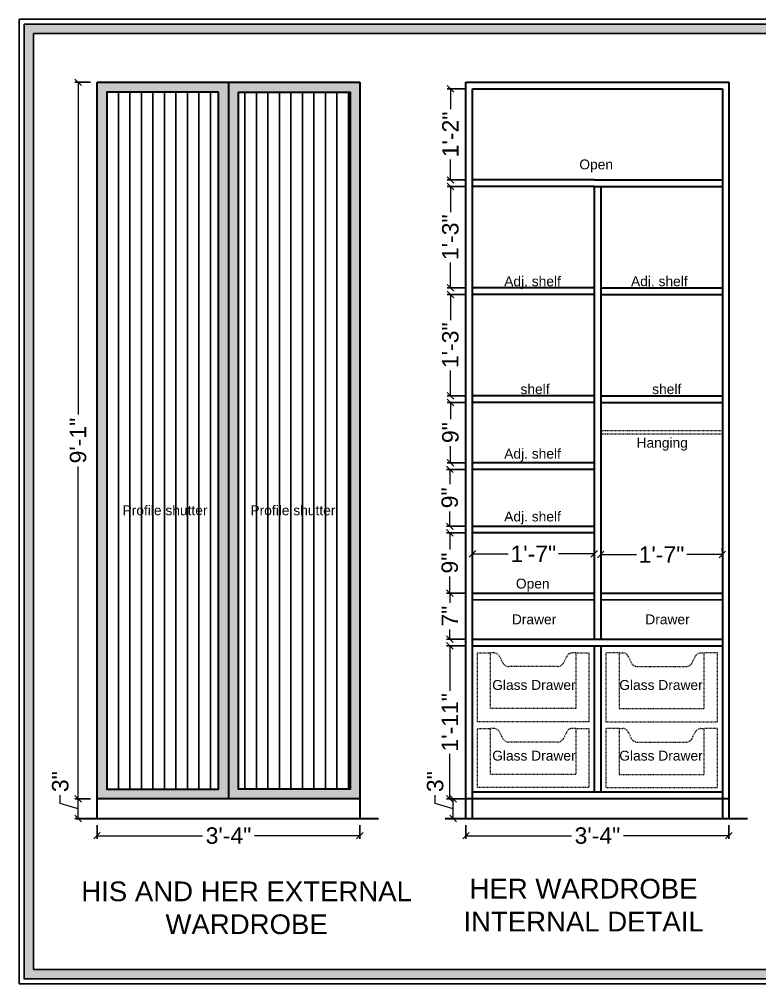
# Model space of a CAD drawing. Header units: millimetres. Extents: x 56222 to 3066687, y -650199 to -121287.
# Drawn here: x 148056.7 to 148169.3, y -182698.2 to -182551.5 of the extents above; entities that cross this region are included whole.
import ezdxf

# ---------------------------------------------------------------- set-up
doc = ezdxf.new("R2010")
doc.units = ezdxf.units.MM
doc.header["$MEASUREMENT"] = 0
doc.header["$PDMODE"] = 35
doc.linetypes.add('CENTER', pattern=[2, 1.25, -0.25, 0.25, -0.25])
doc.layers.get('Defpoints').update_dxf_attribs({"color": 220})
doc.layers.add('AR HATCH-7', color=7, linetype='Continuous')
for name, color, linetype, lineweight in [('dim05', 1, 'Continuous', 13), ('FURNITURE', 32, 'Continuous', 9), ('Labelling', 1, 'Continuous', 25), ('NAME PLATE', 7, 'Continuous', 25), ('SECTION ( GLASS  COLOUR ) X_', 7, 'Continuous', 9), ('wall', 7, 'Continuous', 30)]:
    doc.layers.add(name, color=color, linetype=linetype, lineweight=lineweight)
doc.styles.add('Arial', font='arial.ttf')
doc.styles.add('DATE', font='swissc.ttf', dxfattribs={"height": 6.75})
doc.styles.get("Standard").update_dxf_attribs({"font": 'arial.ttf', "height": 6})
doc.dimstyles.new('ISO-25', dxfattribs={"dimtxt": 2.5, "dimasz": 1, "dimexe": 0.5, "dimexo": 1, "dimtad": 0, "dimdec": 1, "dimlunit": 4, "dimtxsty": 'Standard', "dimblk": 'OBLIQUE', "dimcen": 2.5, "dimclrd": 1, "dimclre": 1, "dimclrt": 5, "dimadec": 0, "dimazin": 0, "dimtfac": 1, "dimtdec": 1, "dimtmove": 0, "dimatfit": 3, "dimfxl": 1, "dimlwd": -1, "dimarcsym": 0})

# ---------------------------------------------------------------- blocks, each defined once
blk = doc.blocks.new('_Oblique')
at = {"layer": 'wall', "color": 0, "lineweight": -2}
blk.add_line((-0.5, -0.5), (0.5, 0.5), dxfattribs=at)
blk = doc.blocks.new('*D1195')
at = {"layer": 'Defpoints', "color": 0, "lineweight": 25, "transparency": 16777216}
for p in [(148122.67, -182670.12), (148124.63, -182670.12), (148124.63, -182673.12)]:
    blk.add_point(p, dxfattribs=at)
at = {"layer": 'dim05', "color": 1, "linetype": 'Continuous', "transparency": 16777216}
for p, q in [((148119.95, -182670.81), (148119.95, -182669.56)), ((148122.67, -182671.62), (148119.95, -182670.81)), ((148122.67, -182673.12), (148122.67, -182670.12))]:
    blk.add_line(p, q, dxfattribs=at)
at = {"layer": 'dim05', "color": 1, "linetype": 'Continuous', "lineweight": -2, "transparency": 16777216}
for p, q in [((148123.63, -182670.12), (148122.17, -182670.12)), ((148123.63, -182673.12), (148122.17, -182673.12))]:
    blk.add_line(p, q, dxfattribs=at)
at = {"layer": 'dim05', "color": 1, "transparency": 16777216}
for p, rotation in [((148122.67, -182670.12), 90), ((148122.67, -182673.12), 270)]:
    blk.add_blockref('_Oblique', p, dxfattribs=dict(at, rotation=rotation))
at = {"layer": 'dim05', "color": 5, "lineweight": 25, "transparency": 16777216, "insert": (148119.95, -182667.5), "char_height": 2.5, "attachment_point": 5, "rotation": 90, "style": 'Arial'}
blk.add_mtext('3"', dxfattribs=at)
blk = doc.blocks.new('*D1196')
at = {"layer": 'Defpoints', "color": 0, "lineweight": 25, "transparency": 16777216}
for p in [(148122.17, -182646.83), (148125.63, -182646.83), (148125.63, -182670.12)]:
    blk.add_point(p, dxfattribs=at)
at = {"layer": 'dim05', "color": 1, "linetype": 'Continuous', "lineweight": -2, "transparency": 16777216}
for p, q in [((148124.63, -182646.83), (148121.67, -182646.83)), ((148124.63, -182670.12), (148121.67, -182670.12))]:
    blk.add_line(p, q, dxfattribs=at)
at = {"layer": 'dim05', "color": 1, "linetype": 'Continuous', "transparency": 16777216}
for p, q in [((148122.17, -182646.83), (148122.17, -182653.67)), ((148122.17, -182670.12), (148122.17, -182663.28))]:
    blk.add_line(p, q, dxfattribs=at)
at = {"layer": 'dim05', "color": 1, "transparency": 16777216}
for p, rotation in [((148122.17, -182646.83), 90), ((148122.17, -182670.12), 270)]:
    blk.add_blockref('_Oblique', p, dxfattribs=dict(at, rotation=rotation))
at = {"layer": 'dim05', "color": 5, "lineweight": 25, "transparency": 16777216, "insert": (148122.17, -182658.48), "char_height": 2.5, "attachment_point": 5, "rotation": 90, "style": 'Arial'}
blk.add_mtext('1\'-11"', dxfattribs=at)
blk = doc.blocks.new('*D1197')
at = {"layer": 'Defpoints', "color": 0, "lineweight": 25, "transparency": 16777216}
for p in [(148122.17, -182638.83), (148125.63, -182638.83), (148125.63, -182645.83)]:
    blk.add_point(p, dxfattribs=at)
at = {"layer": 'dim05', "color": 1, "linetype": 'Continuous', "lineweight": -2, "transparency": 16777216}
for p, q in [((148124.63, -182638.83), (148121.67, -182638.83)), ((148124.63, -182645.83), (148121.67, -182645.83))]:
    blk.add_line(p, q, dxfattribs=at)
at = {"layer": 'dim05', "color": 1, "linetype": 'Continuous', "transparency": 16777216}
for p, q in [((148122.17, -182638.83), (148122.17, -182640.28)), ((148122.17, -182645.83), (148122.17, -182644.38))]:
    blk.add_line(p, q, dxfattribs=at)
at = {"layer": 'dim05', "color": 1, "transparency": 16777216}
for p, rotation in [((148122.17, -182638.83), 90), ((148122.17, -182645.83), 270)]:
    blk.add_blockref('_Oblique', p, dxfattribs=dict(at, rotation=rotation))
at = {"layer": 'dim05', "color": 5, "lineweight": 25, "transparency": 16777216, "insert": (148122.17, -182642.33), "char_height": 2.5, "attachment_point": 5, "rotation": 90, "style": 'Arial'}
blk.add_mtext('7"', dxfattribs=at)
blk = doc.blocks.new('*D1198')
at = {"layer": 'Defpoints', "color": 0, "linetype": 'Continuous', "lineweight": 25, "transparency": 16777216}
for p in [(148122.17, -182629.66), (148125.68, -182629.66), (148125.63, -182638.83)]:
    blk.add_point(p, dxfattribs=at)
at = {"layer": 'dim05', "color": 1, "linetype": 'Continuous', "lineweight": -2, "transparency": 16777216}
for p, q in [((148124.68, -182629.66), (148121.67, -182629.66)), ((148124.63, -182638.83), (148121.67, -182638.83))]:
    blk.add_line(p, q, dxfattribs=at)
at = {"layer": 'dim05', "color": 1, "linetype": 'Continuous', "transparency": 16777216}
for p, q in [((148122.17, -182629.66), (148122.17, -182632.19)), ((148122.17, -182638.83), (148122.17, -182636.31))]:
    blk.add_line(p, q, dxfattribs=at)
for p, rotation in [((148122.17, -182629.66), 90), ((148122.17, -182638.83), 270)]:
    blk.add_blockref('_Oblique', p, dxfattribs=dict(at, rotation=rotation))
at = {"layer": 'dim05', "color": 5, "linetype": 'Continuous', "lineweight": 25, "transparency": 16777216, "insert": (148122.17, -182634.25), "char_height": 2.5, "attachment_point": 5, "rotation": 90, "style": 'Arial'}
blk.add_mtext('9"', dxfattribs=at)
blk = doc.blocks.new('*D1199')
at = {"layer": 'Defpoints', "color": 0, "lineweight": 25, "transparency": 16777216}
for p in [(148122.17, -182620), (148125.63, -182620), (148125.63, -182628.66)]:
    blk.add_point(p, dxfattribs=at)
at = {"layer": 'dim05', "color": 1, "linetype": 'Continuous', "lineweight": -2, "transparency": 16777216}
for p, q in [((148124.63, -182620), (148121.67, -182620)), ((148124.63, -182628.66), (148121.67, -182628.66))]:
    blk.add_line(p, q, dxfattribs=at)
at = {"layer": 'dim05', "color": 1, "linetype": 'Continuous', "transparency": 16777216}
for p, q in [((148122.17, -182620), (148122.17, -182622.27)), ((148122.17, -182628.66), (148122.17, -182626.39))]:
    blk.add_line(p, q, dxfattribs=at)
at = {"layer": 'dim05', "color": 1, "transparency": 16777216}
for p, rotation in [((148122.17, -182620), 90), ((148122.17, -182628.66), 270)]:
    blk.add_blockref('_Oblique', p, dxfattribs=dict(at, rotation=rotation))
at = {"layer": 'dim05', "color": 5, "lineweight": 25, "transparency": 16777216, "insert": (148122.17, -182624.33), "char_height": 2.5, "attachment_point": 5, "rotation": 90, "style": 'Arial'}
blk.add_mtext('9"', dxfattribs=at)
blk = doc.blocks.new('*D1200')
at = {"layer": 'Defpoints', "color": 0, "lineweight": 25, "transparency": 16777216}
for p in [(148122.26, -182609.83), (148125.63, -182609.83), (148125.63, -182619)]:
    blk.add_point(p, dxfattribs=at)
at = {"layer": 'dim05', "color": 1, "linetype": 'Continuous', "lineweight": -2, "transparency": 16777216}
for p, q in [((148124.63, -182609.83), (148121.76, -182609.83)), ((148124.63, -182619), (148121.76, -182619))]:
    blk.add_line(p, q, dxfattribs=at)
at = {"layer": 'dim05', "color": 1, "linetype": 'Continuous', "transparency": 16777216}
for p, q in [((148122.26, -182609.83), (148122.26, -182612.35)), ((148122.26, -182619), (148122.26, -182616.48))]:
    blk.add_line(p, q, dxfattribs=at)
at = {"layer": 'dim05', "color": 1, "transparency": 16777216}
for p, rotation in [((148122.26, -182609.83), 90), ((148122.26, -182619), 270)]:
    blk.add_blockref('_Oblique', p, dxfattribs=dict(at, rotation=rotation))
at = {"layer": 'dim05', "color": 5, "lineweight": 25, "transparency": 16777216, "insert": (148122.26, -182614.41), "char_height": 2.5, "attachment_point": 5, "rotation": 90, "style": 'Arial'}
blk.add_mtext('9"', dxfattribs=at)
blk = doc.blocks.new('*D1201')
at = {"layer": 'Defpoints', "color": 0, "lineweight": 25, "transparency": 16777216}
for p in [(148122.26, -182593.4), (148125.63, -182593.4), (148125.63, -182608.83)]:
    blk.add_point(p, dxfattribs=at)
at = {"layer": 'dim05', "color": 1, "linetype": 'Continuous', "lineweight": -2, "transparency": 16777216}
for p, q in [((148124.63, -182593.4), (148121.76, -182593.4)), ((148124.63, -182608.83), (148121.76, -182608.83))]:
    blk.add_line(p, q, dxfattribs=at)
at = {"layer": 'dim05', "color": 1, "linetype": 'Continuous', "transparency": 16777216}
for p, q in [((148122.26, -182593.4), (148122.26, -182597.29)), ((148122.26, -182608.83), (148122.26, -182604.95))]:
    blk.add_line(p, q, dxfattribs=at)
at = {"layer": 'dim05', "color": 1, "transparency": 16777216}
for p, rotation in [((148122.26, -182593.4), 90), ((148122.26, -182608.83), 270)]:
    blk.add_blockref('_Oblique', p, dxfattribs=dict(at, rotation=rotation))
at = {"layer": 'dim05', "color": 5, "lineweight": 25, "transparency": 16777216, "insert": (148122.26, -182601.12), "char_height": 2.5, "attachment_point": 5, "rotation": 90, "style": 'Arial'}
blk.add_mtext('1\'-3"', dxfattribs=at)
blk = doc.blocks.new('*D1202')
at = {"layer": 'Defpoints', "color": 0, "lineweight": 25, "transparency": 16777216}
for p in [(148122.26, -182576.98), (148125.63, -182576.98), (148125.63, -182592.4)]:
    blk.add_point(p, dxfattribs=at)
at = {"layer": 'dim05', "color": 1, "linetype": 'Continuous', "lineweight": -2, "transparency": 16777216}
for p, q in [((148124.63, -182576.98), (148121.76, -182576.98)), ((148124.63, -182592.4), (148121.76, -182592.4))]:
    blk.add_line(p, q, dxfattribs=at)
at = {"layer": 'dim05', "color": 1, "linetype": 'Continuous', "transparency": 16777216}
for p, q in [((148122.26, -182576.98), (148122.26, -182580.86)), ((148122.26, -182592.4), (148122.26, -182588.52))]:
    blk.add_line(p, q, dxfattribs=at)
at = {"layer": 'dim05', "color": 1, "transparency": 16777216}
for p, rotation in [((148122.26, -182576.98), 90), ((148122.26, -182592.4), 270)]:
    blk.add_blockref('_Oblique', p, dxfattribs=dict(at, rotation=rotation))
at = {"layer": 'dim05', "color": 5, "lineweight": 25, "transparency": 16777216, "insert": (148122.26, -182584.69), "char_height": 2.5, "attachment_point": 5, "rotation": 90, "style": 'Arial'}
blk.add_mtext('1\'-3"', dxfattribs=at)
blk = doc.blocks.new('*D1203')
at = {"layer": 'Defpoints', "color": 0, "lineweight": 25, "transparency": 16777216}
for p in [(148122.26, -182562.12), (148125.63, -182562.12), (148125.63, -182575.98)]:
    blk.add_point(p, dxfattribs=at)
at = {"layer": 'dim05', "color": 1, "linetype": 'Continuous', "lineweight": -2, "transparency": 16777216}
for p, q in [((148124.63, -182562.12), (148121.76, -182562.12)), ((148124.63, -182575.98), (148121.76, -182575.98))]:
    blk.add_line(p, q, dxfattribs=at)
at = {"layer": 'dim05', "color": 1, "linetype": 'Continuous', "transparency": 16777216}
for p, q in [((148122.26, -182562.12), (148122.26, -182565.22)), ((148122.26, -182575.98), (148122.26, -182572.88))]:
    blk.add_line(p, q, dxfattribs=at)
at = {"layer": 'dim05', "color": 1, "transparency": 16777216}
for p, rotation in [((148122.26, -182562.12), 90), ((148122.26, -182575.98), 270)]:
    blk.add_blockref('_Oblique', p, dxfattribs=dict(at, rotation=rotation))
at = {"layer": 'dim05', "color": 5, "lineweight": 25, "transparency": 16777216, "insert": (148122.26, -182569.05), "char_height": 2.5, "attachment_point": 5, "rotation": 90, "style": 'Arial'}
blk.add_mtext('1\'-2"', dxfattribs=at)
blk = doc.blocks.new('*D1204')
at = {"layer": 'Defpoints', "color": 0, "linetype": 'Continuous', "lineweight": 25, "transparency": 16777216}
for p in [(148125.63, -182632.85), (148144.13, -182632.85), (148144.13, -182632.85)]:
    blk.add_point(p, dxfattribs=at)
at = {"layer": 'dim05', "color": 1, "linetype": 'Continuous', "lineweight": -2, "transparency": 16777216}
for p, q in [((148125.63, -182631.85), (148125.63, -182632.35)), ((148144.13, -182631.85), (148144.13, -182632.35))]:
    blk.add_line(p, q, dxfattribs=at)
at = {"layer": 'dim05', "color": 1, "linetype": 'Continuous', "transparency": 16777216}
for p, q in [((148125.63, -182632.85), (148131.05, -182632.85)), ((148144.13, -182632.85), (148138.71, -182632.85))]:
    blk.add_line(p, q, dxfattribs=at)
at = {"layer": 'dim05', "color": 1, "linetype": 'Continuous', "transparency": 16777216, "rotation": 180}
blk.add_blockref('_Oblique', (148125.63, -182632.85), dxfattribs=at)
at = {"layer": 'dim05', "color": 1, "linetype": 'Continuous', "transparency": 16777216}
blk.add_blockref('_Oblique', (148144.13, -182632.85), dxfattribs=at)
at = {"layer": 'dim05', "color": 5, "linetype": 'Continuous', "lineweight": 25, "transparency": 16777216, "insert": (148134.88, -182632.85), "char_height": 2.5, "attachment_point": 5, "style": 'Arial'}
blk.add_mtext('1\'-7"', dxfattribs=at)
blk = doc.blocks.new('*D1205')
at = {"layer": 'Defpoints', "color": 0, "linetype": 'Continuous', "lineweight": 25, "transparency": 16777216}
for p in [(148145.13, -182632.96), (148163.63, -182632.96), (148163.63, -182632.96)]:
    blk.add_point(p, dxfattribs=at)
at = {"layer": 'dim05', "color": 1, "linetype": 'Continuous', "lineweight": -2, "transparency": 16777216}
for p, q in [((148145.13, -182631.96), (148145.13, -182632.46)), ((148163.63, -182631.96), (148163.63, -182632.46))]:
    blk.add_line(p, q, dxfattribs=at)
at = {"layer": 'dim05', "color": 1, "linetype": 'Continuous', "transparency": 16777216}
for p, q in [((148145.13, -182632.96), (148150.55, -182632.96)), ((148163.63, -182632.96), (148158.21, -182632.96))]:
    blk.add_line(p, q, dxfattribs=at)
at = {"layer": 'dim05', "color": 1, "linetype": 'Continuous', "transparency": 16777216, "rotation": 180}
blk.add_blockref('_Oblique', (148145.13, -182632.96), dxfattribs=at)
at = {"layer": 'dim05', "color": 1, "linetype": 'Continuous', "transparency": 16777216}
blk.add_blockref('_Oblique', (148163.63, -182632.96), dxfattribs=at)
at = {"layer": 'dim05', "color": 5, "linetype": 'Continuous', "lineweight": 25, "transparency": 16777216, "insert": (148154.38, -182632.96), "char_height": 2.5, "attachment_point": 5, "style": 'Arial'}
blk.add_mtext('1\'-7"', dxfattribs=at)
blk = doc.blocks.new('*D1206')
at = {"layer": 'Defpoints', "color": 0, "lineweight": 25, "transparency": 16777216}
for p in [(148124.63, -182673.12), (148164.63, -182673.12), (148164.63, -182675.72)]:
    blk.add_point(p, dxfattribs=at)
at = {"layer": 'dim05', "color": 1, "linetype": 'Continuous', "lineweight": -2, "transparency": 16777216}
for p, q in [((148124.63, -182674.12), (148124.63, -182676.22)), ((148164.63, -182674.12), (148164.63, -182676.22))]:
    blk.add_line(p, q, dxfattribs=at)
at = {"layer": 'dim05', "color": 1, "linetype": 'Continuous', "transparency": 16777216}
for p, q in [((148124.63, -182675.72), (148140.69, -182675.72)), ((148164.63, -182675.72), (148148.58, -182675.72))]:
    blk.add_line(p, q, dxfattribs=at)
at = {"layer": 'dim05', "color": 1, "transparency": 16777216, "rotation": 180}
blk.add_blockref('_Oblique', (148124.63, -182675.72), dxfattribs=at)
at = {"layer": 'dim05', "color": 1, "transparency": 16777216}
blk.add_blockref('_Oblique', (148164.63, -182675.72), dxfattribs=at)
at = {"layer": 'dim05', "color": 5, "lineweight": 25, "transparency": 16777216, "insert": (148144.63, -182675.72), "char_height": 2.5, "attachment_point": 5, "style": 'Arial'}
blk.add_mtext('3\'-4"', dxfattribs=at)
blk = doc.blocks.new('*D1207')
at = {"layer": 'Defpoints', "color": 0, "lineweight": 25, "transparency": 16777216}
for p in [(148068.5, -182673.12), (148108.5, -182673.12), (148108.5, -182675.72)]:
    blk.add_point(p, dxfattribs=at)
at = {"layer": 'dim05', "color": 1, "linetype": 'Continuous', "lineweight": -2, "transparency": 16777216}
for p, q in [((148068.5, -182674.12), (148068.5, -182676.22)), ((148108.5, -182674.12), (148108.5, -182676.22))]:
    blk.add_line(p, q, dxfattribs=at)
at = {"layer": 'dim05', "color": 1, "linetype": 'Continuous', "transparency": 16777216}
for p, q in [((148068.5, -182675.72), (148084.55, -182675.72)), ((148108.5, -182675.72), (148092.45, -182675.72))]:
    blk.add_line(p, q, dxfattribs=at)
at = {"layer": 'dim05', "color": 1, "transparency": 16777216, "rotation": 180}
blk.add_blockref('_Oblique', (148068.5, -182675.72), dxfattribs=at)
at = {"layer": 'dim05', "color": 1, "transparency": 16777216}
blk.add_blockref('_Oblique', (148108.5, -182675.72), dxfattribs=at)
at = {"layer": 'dim05', "color": 5, "lineweight": 25, "transparency": 16777216, "insert": (148088.5, -182675.72), "char_height": 2.5, "attachment_point": 5, "style": 'Arial'}
blk.add_mtext('3\'-4"', dxfattribs=at)
blk = doc.blocks.new('*D1208')
at = {"layer": 'Defpoints', "color": 0, "lineweight": 25, "transparency": 16777216}
for p in [(148065.62, -182670.12), (148068.5, -182670.12), (148068.5, -182673.12)]:
    blk.add_point(p, dxfattribs=at)
at = {"layer": 'dim05', "color": 1, "linetype": 'Continuous', "transparency": 16777216}
for p, q in [((148062.91, -182670.81), (148062.91, -182669.56)), ((148065.62, -182671.62), (148062.91, -182670.81)), ((148065.62, -182673.12), (148065.62, -182670.12))]:
    blk.add_line(p, q, dxfattribs=at)
at = {"layer": 'dim05', "color": 1, "linetype": 'Continuous', "lineweight": -2, "transparency": 16777216}
for p, q in [((148067.5, -182670.12), (148065.12, -182670.12)), ((148067.5, -182673.12), (148065.12, -182673.12))]:
    blk.add_line(p, q, dxfattribs=at)
at = {"layer": 'dim05', "color": 1, "transparency": 16777216}
for p, rotation in [((148065.62, -182670.12), 90), ((148065.62, -182673.12), 270)]:
    blk.add_blockref('_Oblique', p, dxfattribs=dict(at, rotation=rotation))
at = {"layer": 'dim05', "color": 5, "lineweight": 25, "transparency": 16777216, "insert": (148062.91, -182667.5), "char_height": 2.5, "attachment_point": 5, "rotation": 90, "style": 'Arial'}
blk.add_mtext('3"', dxfattribs=at)
blk = doc.blocks.new('*D1209')
at = {"layer": 'Defpoints', "color": 0, "lineweight": 25, "transparency": 16777216}
for p in [(148065.62, -182561.12), (148068.5, -182561.12), (148068.5, -182670.12)]:
    blk.add_point(p, dxfattribs=at)
at = {"layer": 'dim05', "color": 1, "linetype": 'Continuous', "lineweight": -2, "transparency": 16777216}
for p, q in [((148067.5, -182561.12), (148065.12, -182561.12)), ((148067.5, -182670.12), (148065.12, -182670.12))]:
    blk.add_line(p, q, dxfattribs=at)
at = {"layer": 'dim05', "color": 1, "linetype": 'Continuous', "transparency": 16777216}
for p, q in [((148065.62, -182561.12), (148065.62, -182611.67)), ((148065.62, -182670.12), (148065.62, -182619.57))]:
    blk.add_line(p, q, dxfattribs=at)
at = {"layer": 'dim05', "color": 1, "transparency": 16777216}
for p, rotation in [((148065.62, -182561.12), 90), ((148065.62, -182670.12), 270)]:
    blk.add_blockref('_Oblique', p, dxfattribs=dict(at, rotation=rotation))
at = {"layer": 'dim05', "color": 5, "lineweight": 25, "transparency": 16777216, "insert": (148065.62, -182615.62), "char_height": 2.5, "attachment_point": 5, "rotation": 90, "style": 'Arial'}
blk.add_mtext('9\'-1"', dxfattribs=at)

msp = doc.modelspace()

# ---------------------------------------------------------------- hatches: boundary and pattern name
at = {"layer": 'AR HATCH-7', "linetype": 'Continuous', "lineweight": 25, "true_color": 0x636466}
h = msp.add_hatch(color=251, dxfattribs=at)
h.dxf.hatch_style = 1
h.paths.add_polyline_path([(148108.5, -182561.121), (148088.5, -182561.121), (148088.5, -182670.121), (148108.5, -182670.121)])
h.paths.add_polyline_path([(148090, -182562.621), (148107, -182562.621), (148107, -182668.621), (148090, -182668.621)], flags=16)
h.paths.add_polyline_path([(148088.5, -182561.121), (148068.5, -182561.121), (148068.5, -182670.121), (148088.5, -182670.121)])
h.paths.add_polyline_path([(148087, -182668.621), (148070, -182668.621), (148070, -182562.621), (148087, -182562.621)], flags=16)
at = {"layer": 'AR HATCH-7', "linetype": 'Continuous', "lineweight": 25, "true_color": 0x636466, "transparency": 33554541}
h = msp.add_hatch(dxfattribs=at)
h.set_pattern_fill('ANSI31', color=251, scale=14, angle=45)
h.set_pattern_definition([(90, (148069.9997, -182562.621), (-1.75, 0), [])])
h.paths.add_polyline_path([(148107, -182562.621), (148090, -182562.621), (148090, -182668.621), (148107, -182668.621)])
h.paths.add_polyline_path([(148087, -182562.621), (148070, -182562.621), (148070, -182668.621), (148087, -182668.621)])
at = {"layer": 'NAME PLATE', "true_color": 0xd39e00}
h = msp.add_hatch(color=42, dxfattribs=at)
h.paths.add_polyline_path([(148057.398, -182552.26), (148057.398, -182697.512), (148263.759, -182697.512), (148263.759, -182552.26)])
h.paths.add_polyline_path([(148058.846, -182553.708), (148262.31, -182553.708), (148262.31, -182696.064), (148058.846, -182696.064)], flags=16)

# ---------------------------------------------------------------- linework, layer by layer
at = {"layer": 'FURNITURE', "color": 18, "lineweight": 30, "true_color": 0x000000}
for p, q in [((148068.5, -182561.121), (148108.5, -182561.121)), ((148068.5, -182673.121), (148068.5, -182561.121)), ((148088.5, -182561.121), (148088.5, -182670.121)), ((148108.5, -182561.121), (148108.5, -182673.121)), ((148108.5, -182670.121), (148068.5, -182670.121))]:
    msp.add_line(p, q, dxfattribs=at)
at = {"layer": 'FURNITURE', "lineweight": 30}
for p, q in [((148124.634, -182561.121), (148164.634, -182561.121)), ((148124.634, -182673.121), (148124.634, -182561.121)), ((148164.634, -182561.121), (148164.634, -182673.121)), ((148125.634, -182673.121), (148125.634, -182562.121)), ((148125.634, -182562.121), (148163.634, -182562.121)), ((148163.634, -182562.121), (148163.634, -182673.121)), ((148144.134, -182575.976), (148125.634, -182575.976)), ((148144.134, -182575.976), (148163.634, -182575.976)), ((148144.134, -182576.976), (148125.634, -182576.976)), ((148144.134, -182576.976), (148163.634, -182576.976)), ((148144.134, -182576.976), (148144.134, -182645.83)), ((148145.134, -182576.976), (148145.134, -182645.83)), ((148144.134, -182592.403), (148125.634, -182592.403)), ((148144.134, -182593.403), (148125.634, -182593.403)), ((148145.134, -182592.403), (148163.634, -182592.403)), ((148145.134, -182593.403), (148163.634, -182593.403)), ((148144.134, -182608.83), (148125.634, -182608.83)), ((148144.134, -182609.83), (148125.634, -182609.83)), ((148145.134, -182608.83), (148163.634, -182608.83)), ((148145.134, -182609.83), (148163.634, -182609.83)), ((148144.183, -182618.997), (148125.634, -182618.997)), ((148144.183, -182619.997), (148125.634, -182619.997)), ((148144.183, -182628.664), (148125.634, -182628.664)), ((148144.183, -182629.664), (148125.634, -182629.664)), ((148125.634, -182638.83), (148144.134, -182638.83)), ((148145.134, -182638.83), (148163.634, -182638.83)), ((148125.634, -182645.83), (148163.634, -182645.83)), ((148125.634, -182646.83), (148163.634, -182646.83)), ((148144.134, -182646.83), (148144.134, -182669.121)), ((148145.134, -182646.83), (148145.134, -182669.121)), ((148163.634, -182669.121), (148125.634, -182669.121)), ((148164.634, -182670.121), (148124.634, -182670.121))]:
    msp.add_line(p, q, dxfattribs=at)
at = {"layer": 'FURNITURE', "lineweight": 25}
for p, q in [((148125.634, -182639.83), (148144.134, -182639.83)), ((148145.134, -182639.83), (148163.634, -182639.83)), ((148108.5, -182673.121), (148068.5, -182673.121)), ((148164.634, -182673.121), (148124.634, -182673.121))]:
    msp.add_line(p, q, dxfattribs=at)
at = {"layer": 'FURNITURE', "color": 18, "lineweight": 30, "true_color": 0x000000}
for points in [[(148087, -182562.621), (148070, -182562.621), (148070, -182668.621), (148087, -182668.621)], [(148090, -182562.621), (148107, -182562.621), (148107, -182668.621), (148090, -182668.621)]]:
    msp.add_lwpolyline(points, close=True, dxfattribs=at)
at = {"layer": 'FURNITURE', "linetype": 'CENTER', "lineweight": 0, "ltscale": 0.001}
msp.add_lwpolyline([(148145.134, -182614.067), (148163.634, -182614.067), (148163.634, -182614.635), (148145.134, -182614.635)], close=True, dxfattribs=at)
for points in [[(148141.34, -182647.898), (148143.34, -182647.898), (148143.34, -182658.398), (148126.384, -182658.398), (148126.384, -182647.898), (148128.384, -182647.898)], [(148141.34, -182647.898), (148141.34, -182656.398), (148128.384, -182656.398), (148128.384, -182647.898)], [(148147.929, -182647.898), (148145.929, -182647.898), (148145.929, -182658.398), (148162.884, -182658.398), (148162.884, -182647.898), (148160.884, -182647.898)], [(148147.929, -182647.898), (148147.929, -182656.398), (148160.884, -182656.398), (148160.884, -182647.898)], [(148141.34, -182659.398), (148143.34, -182659.398), (148143.34, -182668.398), (148126.384, -182668.398), (148126.384, -182659.398), (148128.384, -182659.398)], [(148141.34, -182659.398), (148141.34, -182666.398), (148128.384, -182666.398), (148128.384, -182659.398)], [(148147.929, -182659.398), (148145.929, -182659.398), (148145.929, -182668.398), (148162.884, -182668.398), (148162.884, -182659.398), (148160.884, -182659.398)], [(148147.929, -182659.398), (148147.929, -182666.398), (148160.884, -182666.398), (148160.884, -182659.398)]]:
    msp.add_lwpolyline(points, dxfattribs=at)
at = {"layer": 'FURNITURE', "color": 4, "linetype": 'CENTER', "lineweight": 0, "ltscale": 0.001}
for points in [[(148141.34, -182647.898), (148140.847, -182647.898, 0.2883198), (148139.946, -182648.465), (148139.491, -182649.412, -0.2883198), (148138.589, -182649.979), (148131.135, -182649.979, -0.2867433), (148130.236, -182649.417), (148129.784, -182648.49, 0.286222), (148128.887, -182647.929), (148128.384, -182647.929)], [(148147.929, -182647.898), (148148.422, -182647.898, -0.2883198), (148149.323, -182648.465), (148149.778, -182649.412, 0.2883198), (148150.679, -182649.979), (148158.134, -182649.979, 0.2867433), (148159.032, -182649.417), (148159.485, -182648.49, -0.286222), (148160.381, -182647.929), (148160.884, -182647.929)], [(148141.34, -182659.398), (148140.847, -182659.398, 0.2883198), (148139.946, -182659.965), (148139.491, -182660.912, -0.2883198), (148138.589, -182661.479), (148131.135, -182661.479, -0.2867433), (148130.236, -182660.917), (148129.784, -182659.99, 0.286222), (148128.887, -182659.429), (148128.384, -182659.429)], [(148147.929, -182659.398), (148148.422, -182659.398, -0.2883198), (148149.323, -182659.965), (148149.778, -182660.912, 0.2883198), (148150.679, -182661.479), (148158.134, -182661.479, 0.2867433), (148159.032, -182660.917), (148159.485, -182659.99, -0.286222), (148160.381, -182659.429), (148160.884, -182659.429)]]:
    msp.add_lwpolyline(points, format="xyb", dxfattribs=at)
at = {"layer": 'NAME PLATE', "color": 42, "true_color": 0xd39e00}
for points in [[(148056.674, -182551.536), (148264.483, -182551.536), (148264.483, -182698.236), (148056.674, -182698.236)], [(148057.398, -182552.26), (148263.759, -182552.26), (148263.759, -182697.512), (148057.398, -182697.512)], [(148058.846, -182553.708), (148262.31, -182553.708), (148262.31, -182696.064), (148058.846, -182696.064)]]:
    msp.add_lwpolyline(points, close=True, dxfattribs=at)
at = {"layer": 'wall'}
for p, q in [((148065.314, -182673.121), (148111.334, -182673.121)), ((148121.448, -182673.121), (148167.468, -182673.121))]:
    msp.add_line(p, q, dxfattribs=at)

# ---------------------------------------------------------------- texts
at = {"layer": 'Labelling', "ltscale": 10, "char_height": 1.5, "width": 47.9166}
for s, insert, attachment_point in [('\\A1;{\\fArial Greek|b0|i0|c0|p34;Open}', (148147.005, -182572.863), 3), ('\\A1;{\\fArial Greek|b0|i0|c0|p34;Adj. shelf}', (148139.069, -182590.638), 3), ('\\A1;{\\fArial Greek|b0|i0|c0|p34;Adj. shelf}', (148158.359, -182590.638), 3), ('\\A1;{\\fArial Greek|b0|i0|c0|p34;shelf}', (148137.351, -182607.048), 3), ('\\A1;{\\fArial Greek|b0|i0|c0|p34;shelf}', (148157.383, -182607.048), 3), ('\\A1;{\\fArial Greek|b0|i0|c0|p34;Hanging}', (148158.39, -182615.199, 0.002), 3), ('\\A1;{\\fArial Greek|b0|i0|c0|p34;Adj. shelf}', (148139.069, -182616.857), 3), ('\\A1;{\\fArial Greek|b0|i0|c0|p34;Profile shutter}', (148085.309, -182625.478), 3), ('\\A1;{\\fArial Greek|b0|i0|c0|p34;Profile shutter}', (148104.768, -182625.478), 3), ('\\A1;{\\fArial Greek|b0|i0|c0|p34;Adj. shelf}', (148139.069, -182626.417), 3), ('\\A1;{\\fArial Greek|b0|i0|c0|p34;Open}', (148137.351, -182636.624), 3), ('\\A1;{\\fArial Greek|b0|i0|c0|p34;Drawer}', (148138.37, -182642.063), 3), ('\\A1;{\\fArial Greek|b0|i0|c0|p34;Drawer}', (148158.671, -182642.063), 3), ('\\A1;{\\fArial Greek|b0|i0|c0|p34;Glass Drawer}', (148128.62, -182652.042), 1), ('\\A1;{\\fArial Greek|b0|i0|c0|p34;Glass Drawer}', (148160.648, -182652.042), 3), ('\\A1;{\\fArial Greek|b0|i0|c0|p34;Glass Drawer}', (148128.62, -182662.797), 1), ('\\A1;{\\fArial Greek|b0|i0|c0|p34;Glass Drawer}', (148160.648, -182662.797), 3)]:
    msp.add_mtext(s, dxfattribs=dict(at, insert=insert, attachment_point=attachment_point))
at = {"layer": 'SECTION ( GLASS  COLOUR ) X_', "color": 18, "lineweight": 20, "true_color": 0x000000, "char_height": 3, "attachment_point": 1, "style": 'DATE'}
for s, insert in [('\\pxqc;{\\fArial|b0|i0|c0|p34;\\C251;HIS AND HER EXTERNAL WARDROBE}', (148055.977, -182682.687)), ('\\pxqc;{\\fArial|b0|i0|c0|p34;\\C251;HER WARDROBE \\PINTERNAL DETAIL}', (148107.241, -182682.277))]:
    msp.add_mtext_dynamic_manual_height_columns(s, width=70.5635, gutter_width=1, heights=[0], dxfattribs=dict(at, insert=insert))

# ---------------------------------------------------------------- dimensions: what is measured, and where the dimension line sits
at = {"layer": 'dim05', "color": 27, "lineweight": 25, "true_color": 0x7d5120}
for base, p1, p2, picture, middle in [((148065.622, -182561.121), (148068.5, -182670.121), (148068.5, -182561.121), '*D1209', (148065.622, -182615.621)), ((148122.265, -182562.121), (148125.634, -182575.976), (148125.634, -182562.121), '*D1203', (148122.265, -182569.048)), ((148122.265, -182576.976), (148125.634, -182592.403), (148125.634, -182576.976), '*D1202', (148122.265, -182584.689)), ((148122.265, -182593.403), (148125.634, -182608.83), (148125.634, -182593.403), '*D1201', (148122.265, -182601.117)), ((148122.265, -182609.83), (148125.634, -182618.997), (148125.634, -182609.83), '*D1200', (148122.265, -182614.414)), ((148122.166, -182619.997), (148125.634, -182628.664), (148125.634, -182619.997), '*D1199', (148122.166, -182624.33)), ((148122.166, -182638.83), (148125.634, -182645.83), (148125.634, -182638.83), '*D1197', (148122.166, -182642.33)), ((148122.166, -182646.83), (148125.634, -182670.121), (148125.634, -182646.83), '*D1196', (148122.166, -182658.476)), ((148065.622, -182670.121), (148068.5, -182673.121), (148068.5, -182670.121), '*D1208', (148062.908, -182668.932)), ((148122.666, -182670.121), (148124.634, -182673.121), (148124.634, -182670.121), '*D1195', (148119.951, -182668.932))]:
    dim = msp.add_linear_dim(base=base, p1=p1, p2=p2, angle=90, dimstyle='ISO-25', override={"dimdec": 0, "dimtxsty": 'Arial', "dimtmove": 1}, dxfattribs=at)
    dim.commit()
    dim.dimension.update_dxf_attribs({"geometry": picture, "text_midpoint": middle})
at = {"layer": 'dim05', "color": 1, "linetype": 'Continuous', "lineweight": 25}
dim = msp.add_linear_dim(base=(148122.166, -182629.664), p1=(148125.634, -182638.83), p2=(148125.683, -182629.664), angle=90, dimstyle='ISO-25', override={"dimdec": 0, "dimtxsty": 'Arial', "dimtmove": 1}, dxfattribs=at)
dim.commit()
dim.dimension.update_dxf_attribs({"geometry": '*D1198', "text_midpoint": (148122.166, -182634.247)})
for base, p1, p2, picture, middle in [((148144.134312377, -182632.84817115), (148125.634312377, -182632.84817115), (148144.134312377, -182632.84817115), '*D1204', (148134.884312377, -182632.84817115)), ((148163.634312377, -182632.961807637), (148145.134312377, -182632.961807637), (148163.634312377, -182632.961807637), '*D1205', (148154.384312377, -182632.961807637))]:
    dim = msp.add_linear_dim(base=base, p1=p1, p2=p2, dimstyle='ISO-25', override={"dimdec": 0, "dimtxsty": 'Arial', "dimtmove": 1}, dxfattribs=at)
    dim.commit()
    dim.dimension.update_dxf_attribs({"geometry": picture, "text_midpoint": middle})
at = {"layer": 'dim05', "color": 27, "lineweight": 25, "true_color": 0x7d5120}
for base, p1, p2, picture, middle in [((148108.5, -182675.721), (148068.5, -182673.121), (148108.5, -182673.121), '*D1207', (148088.5, -182675.721)), ((148164.634, -182675.721), (148124.634, -182673.121), (148164.634, -182673.121), '*D1206', (148144.634, -182675.721))]:
    dim = msp.add_linear_dim(base=base, p1=p1, p2=p2, dimstyle='ISO-25', override={"dimdec": 0, "dimtxsty": 'Arial', "dimtmove": 1}, dxfattribs=at)
    dim.commit()
    dim.dimension.update_dxf_attribs({"geometry": picture, "text_midpoint": middle})

doc.saveas('drawing.dxf')
